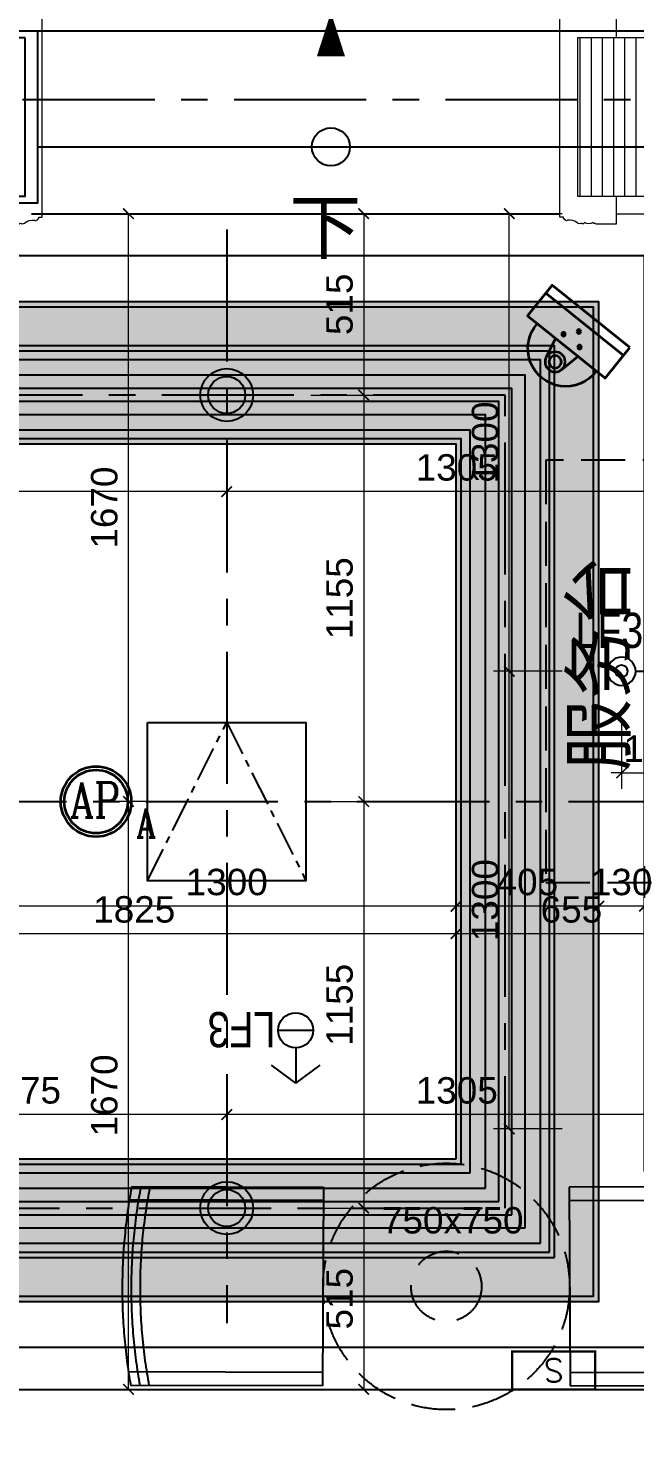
# Model space of a CAD drawing. Header units: millimetres. Extents: x -6033 to 120673, y -4970 to 90533.
# Drawn here: x 61616 to 63337, y 62390 to 66417 of the extents above; entities that cross this region are included whole.
import ezdxf
from ezdxf.enums import TextEntityAlignment as Align

# ---------------------------------------------------------------- set-up
doc = ezdxf.new("R2010")
doc.units = ezdxf.units.MM
for name, pattern in [('I-AR$0$CENTER', [2, 1.25, -0.25, 0.25, -0.25]), ('I-CEILING$0$CENTER', [2, 1.25, -0.25, 0.25, -0.25]), ('I-PLAN$0$ACAD_ISO02W100', [15, 12, -3]), ('I-PLAN$0$CENTER', [2, 1.25, -0.25, 0.25, -0.25]), ('I-PLAN$0$DASH', [0.35, 0.25, -0.1]), ('I-PLAN$0$DASHED', [19.05, 12.7, -6.35]), ('I-PLAN$0$HIDDEN2', [0.1875, 0.125, -0.0625])]:
    doc.linetypes.add(name, pattern=pattern)
doc.layers.get('DefPoints').update_dxf_attribs({"color": 250})
for name, color, linetype, lineweight in [('_ACM-A-ANNO-DIMS', 2, 'Continuous', 9), ('_ACM-A-ANNO-DIMS-a', 2, 'Continuous', 18), ('_ACM-A-ANNO-DIMS-b', 2, 'Continuous', 18), ('I-AR$0$GZET_COL_GRID_1-200_轴线', 8, 'I-AR$0$CENTER', 25), ('I-AR$0$I-SCOPE', 252, 'Continuous', 35), ('I-CEILING$0$_ACM-A-DETL', 7, 'Continuous', 9), ('I-CEILING$0$_ACM-A-HACH', 251, 'Continuous', 9), ('I-CEILING$0$_ACM-E-EQMT-COMM', 3, 'Continuous', 35), ('I-CEILING$0$_ACM-E-EQMT-SECT', 3, 'Continuous', 35), ('I-PLAN$0$_ACM-A-WALL-HACH', 251, 'Continuous', 9), ('I-PLAN$0$I-PL-WALL-FHINISH', 73, 'Continuous', 13), ('I-PLAN$0$I-WALL', 6, 'Continuous', 13)]:
    doc.layers.add(name, color=color, linetype=linetype, lineweight=lineweight)
for name, color, linetype in [('I-AR$0$I-stairs', 2, 'Continuous'), ('I-AR$0$I—平面—装饰面层线', 4, 'Continuous'), ('I-CEILING$0$0-LIGHT-RC', 1, 'Continuous'), ('I-CEILING$0$0-LIGHT-TXT', 90, 'Continuous'), ('I-CEILING$0$EQUIP_喷头', 90, 'Continuous'), ('I-CEILING$0$I-GRID', 252, 'I-CEILING$0$CENTER'), ('I-CEILING$0$I-RCP', 2, 'Continuous'), ('I-CEILING$0$I-RCP-AIR', 64, 'Continuous'), ('I-CEILING$0$I-RCP-COVER', 10, 'Continuous'), ('I-CEILING$0$I-RCP-REF', 3, 'Continuous'), ('I-PLAN$0$0-建-楼梯', 1, 'Continuous'), ('I-PLAN$0$A-stairs', 2, 'Continuous'), ('I-PLAN$0$FURN', 1, 'Continuous'), ('I-PLAN$0$I-GRID', 252, 'I-PLAN$0$CENTER'), ('I-PLAN$0$I-PL-FURN', 1, 'I-PLAN$0$DASH'), ('I-PLAN$0$I-PL-LIGHT', 1, 'I-PLAN$0$HIDDEN2'), ('I-PLAN$0$ID-TEXT-HEADING-3', 3, 'Continuous'), ('I-PLAN$0$L-ELEV-MARK', 253, 'Continuous'), ('I-PLAN$0$P-平面活动家具', 1, 'Continuous')]:
    doc.layers.add(name, color=color, linetype=linetype)
doc.styles.add('_ACM-G-NOTES', font='arial.ttf')
doc.styles.add('I-CEILING$0$1层应急疏散照明平面图$0$_TEL_DIM', font='SIMPLEX', dxfattribs={"width": 0.8, "height": 3.5, "bigfont": 'HZTXT'})
doc.styles.add('I-CEILING$0$FS-B', font='romanc.shx', dxfattribs={"width": 0.8, "bigfont": 'zjdz.shx'})
doc.styles.add('I-CEILING$0$I-CEILING$0$I-CEILING$0$ar', font='arial.ttf', dxfattribs={"width": 0.8})
doc.styles.add('I-CEILING$0$黑体', font='simhei.ttf', dxfattribs={"height": 600})
doc.styles.add('I-PLAN$0$Arial', font='ARIALUNI.ttf')
doc.dimstyles.new('_ACM-DIM-A_30', dxfattribs={"dimscale": 30, "dimtxt": 2.5, "dimasz": 1, "dimexe": 1.5, "dimexo": 1, "dimgap": 1, "dimtad": 1, "dimdec": 0, "dimrnd": 5, "dimzin": 1, "dimdsep": 46, "dimtxsty": '_ACM-G-NOTES', "dimblk": 'ARCHTICK', "dimcen": 2.5, "dimclrd": 256, "dimclre": 256, "dimclrt": 256, "dimadec": 3, "dimazin": 0, "dimtfac": 1, "dimtdec": 0, "dimtix": 1, "dimtmove": 0, "dimatfit": 3, "dimldrblk": 'DOTSMALL', "dimfxl": 5, "dimfxlon": 1, "dimlwd": 18, "dimlwe": 18, "dimarcsym": 0})

# ---------------------------------------------------------------- blocks, each defined once
blk = doc.blocks.new('I-AR$0$海龙_1211170131')
at = {"layer": 'I-AR$0$GZET_COL_GRID_1-200_轴线', "ltscale": 300}
blk.add_line((-2225, 65990), (116415, 65990), dxfattribs=at)
blk = doc.blocks.new('I-AR')
at = {"layer": 'I-AR$0$I-SCOPE'}
h = blk.add_hatch(dxfattribs=at)
h.set_pattern_fill('ANSI31', color=256, scale=200)
h.paths.add_polyline_path([(63300, 72640), (66630, 72640), (66630, 70889.4), (90600, 70890), (90600, 66390), (96650, 66390), (96650, 24876.4), (18340, 24876.4), (18340, 66390), (48090, 66390), (48090, 72640), (51400, 72640), (51400, 72649.9), (52869.5, 72649.9), (52869.5, 72640), (55240, 72640), (55240, 72790), (59460, 72790), (59460, 72640), (61830.5, 72640), (61830.5, 72649.9), (63300, 72649.9)], flags=16)
h.paths.add_polyline_path([(7330, 0), (7330, -1770), (11180, -1770), (11180, 0), (18450, 0), (18450, 2900), (27550, 2900), (27550, 18090), (37037.3, 18090), (37037.3, 17350), (96200, 17350), (96200, 18120), (114640, 18120), (114640, 84500), (0, 84500), (0, 0)])
at = {"layer": 'I-AR$0$I-stairs'}
for p, q in [((61525, 66410), (64660, 66410)), ((61642.5, 66080), (63500, 66080))]:
    blk.add_line(p, q, dxfattribs=at)
at = {"layer": 'I-AR$0$I—平面—装饰面层线'}
blk.add_lwpolyline([(61607.5, 66390), (61562.5, 66390), (61562.5, 66410), (61642.5, 66410), (61642.5, 65920), (61562.5, 65920), (61562.5, 65940), (61607.5, 65940), (61607.5, 66390)], dxfattribs=at)
at = {"layer": 'I-AR$0$GZET_COL_GRID_1-200_轴线'}
blk.add_blockref('I-AR$0$海龙_1211170131', (225, 225), dxfattribs=at)
blk = doc.blocks.new('I-PLAN$0$091116-BRASSERIE$0$Floor_03$0$Y_03_Floor$0$3rd-Floor-rest$0$A$C41AE3FBC')
at = {"layer": 'I-PLAN$0$I-PL-FURN', "ltscale": 500}
for p, q in [((-9.62, -6), (-9.62, 15.76)), ((9.62, -6.06), (9.62, 15.7))]:
    blk.add_line(p, q, dxfattribs=at)
blk.add_lwpolyline([(11.12, 15.38), (11.12, -6.06), (-11.12, -6), (-11.12, 15.44)], dxfattribs=at)
for centre, radius, start, end in [((-0.15, -45.9), 62.31, 79.5796, 100.1371), ((-0.15, -45.25), 60.66, 79.2974, 100.4193), ((-0.14, -44.6), 59.02, 78.9991, 100.7176)]:
    blk.add_arc(centre, radius, start, end, dxfattribs=at)
blk = doc.blocks.new('*U640')
at = {"layer": 'I-PLAN$0$I-PL-WALL-FHINISH'}
for points in [[(0, 50), (0, -30), (57, -30, -0.37825), (61.8, -27, 0.623496), (66.5, -25, 0.284819), (90.4, -25, 0.636149), (97.5, -27, 0.282378), (109.8, -26.5, -0.186128), (138.1, -17.9, 0.824383), (144, -16.9), (146.4, -16.9, -0.262247), (150, -13.9), (150, -9.9), (160, -9.9), (160, 559.9), (150, 559.9), (150, 563.9, -0.262247), (146.4, 566.9), (144, 566.9, 0.824383), (138.1, 567.9, -0.186128), (109.8, 576.5, 0.282378), (97.5, 577, 0.636149), (90.4, 575, 0.284819), (66.5, 575, 0.623496), (61.8, 577, -0.37825), (57, 580), (0, 580), (0, 500)], [(1789.5, 50), (1789.5, -30), (1732.5, -30, 0.37825), (1727.7, -27, -0.623496), (1723, -25, -0.284819), (1699.1, -25, -0.636149), (1692, -27, -0.282378), (1679.7, -26.5, 0.186128), (1651.4, -17.9, -0.824383), (1645.5, -16.9), (1643.1, -16.9, 0.262247), (1639.5, -13.9), (1639.5, -9.9), (1629.5, -9.9), (1629.5, 559.9), (1639.5, 559.9), (1639.5, 563.9, 0.262247), (1643.1, 566.9), (1645.5, 566.9, -0.824383), (1651.4, 567.9, 0.186128), (1679.7, 576.5, -0.282378), (1692, 577, -0.636149), (1699.1, 575, -0.284819), (1723, 575, -0.623496), (1727.7, 577, 0.37825), (1732.5, 580), (1789.5, 580), (1789.5, 500)]]:
    blk.add_lwpolyline(points, format="xyb", dxfattribs=at)
blk = doc.blocks.new('I-PLAN')
at = {"layer": 'I-PLAN$0$_ACM-A-WALL-HACH'}
h = blk.add_hatch(dxfattribs=at)
h.set_pattern_fill('ANSI31', color=256, scale=10, angle=45)
h.paths.add_polyline_path([(63535, 66390), (63175, 66390), (63175, 65940), (63535, 65940)])
at = {"layer": 'I-PLAN$0$0-建-楼梯'}
blk.add_lwpolyline([(62475, 66080, 0, 0, 0), (62475, 66461.8, 0, 80, 0), (62475, 66337.1, 0, 0, 0)], format="xyseb", dxfattribs=at)
at = {"layer": 'I-PLAN$0$A-stairs'}
blk.add_lwpolyline([(61655.5, 66080), (63125, 66080)], dxfattribs=at)
at = {"layer": 'I-PLAN$0$I-GRID', "ltscale": 300}
blk.add_lwpolyline([(50549.7, 64220), (64237.1, 64220)], dxfattribs=at)
at = {"layer": 'I-PLAN$0$I-PL-FURN', "ltscale": 500}
blk.add_lwpolyline([(63485, 65190), (63085, 65190), (63085, 63990), (63485, 63990)], close=True, dxfattribs=at)
blk.add_circle((62802.5, 62842.3), 350, dxfattribs=at)
at = {"layer": 'I-PLAN$0$I-PL-LIGHT', "linetype": 'I-PLAN$0$DASHED', "ltscale": 10}
blk.add_circle((62802.5, 62842.3), 100, dxfattribs=at)
at = {"layer": 'I-PLAN$0$I-PL-WALL-FHINISH'}
blk.add_lwpolyline([(63285, 65890), (63485, 65890)], dxfattribs=at)
at = {"layer": 'I-PLAN$0$I-WALL'}
blk.add_lwpolyline([(63535, 66390), (63175, 66390), (63175, 65940), (63535, 65940)], close=True, dxfattribs=at)
at = {"layer": 'I-PLAN$0$L-ELEV-MARK'}
blk.add_circle((62475, 66080), 53.9, dxfattribs=at)
at = {"layer": 'I-PLAN$0$I-PL-WALL-FHINISH', "xscale": -1}
blk.add_blockref('*U640', (63285, 65890), dxfattribs=at)
at = {"layer": 'I-PLAN$0$P-平面活动家具', "yscale": 25.39999999990686}
for p, xscale, zscale, rotation in [((62299.4, 62842.7), 25.39999999990686, 25.39999999990686, 89.85835853881424), ((63305.6, 62842.7), -25.39999999990686, 25.39999999990687, 270.1416414611858)]:
    blk.add_blockref('I-PLAN$0$091116-BRASSERIE$0$Floor_03$0$Y_03_Floor$0$3rd-Floor-rest$0$A$C41AE3FBC', p, dxfattribs=dict(at, xscale=xscale, zscale=zscale, rotation=rotation))
at = {"layer": 'I-PLAN$0$FURN', "linetype": 'I-PLAN$0$ACAD_ISO02W100', "insert": (62619.6, 63067.8), "char_height": 75, "attachment_point": 1, "style": 'I-PLAN$0$Arial'}
blk.add_mtext_dynamic_manual_height_columns('750x750', width=181404.2, gutter_width=600, heights=[131.5], dxfattribs=at)
at = {"layer": 'I-PLAN$0$ID-TEXT-HEADING-3', "style": 'I-PLAN$0$Arial'}
blk.add_text('下', height=150, dxfattribs=at).set_placement((62356.6, 65777.6))
at = {"layer": 'I-PLAN$0$ID-TEXT-HEADING-3', "insert": (63159, 64306.5), "char_height": 150, "attachment_point": 1, "rotation": 90, "style": 'I-PLAN$0$Arial'}
blk.add_mtext_dynamic_manual_height_columns('{\\fArial Unicode MS|b0|i0|c134|p34;服务台}', width=151170.167, gutter_width=500, heights=[109.5], dxfattribs=at)
blk = doc.blocks.new('I-CEILING$0$3g43r')
at = {"layer": 'I-CEILING$0$0-LIGHT-RC'}
for p, q in [((52418.5, 64872.2), (52363.2, 64831.2)), ((52418.5, 64792.2), (52418.5, 64872.2)), ((52418.5, 64872.2), (52473.9, 64831.2))]:
    blk.add_line(p, q, dxfattribs=at)
for radius in [40, 17.3]:
    blk.add_circle((52418.5, 64752.2), radius, dxfattribs=at)
blk = doc.blocks.new('I-CEILING$0$I-CEILING$0$K_09291619781205193186')
at = {"layer": 'I-CEILING$0$0-LIGHT-RC'}
for p, q in [((0, 150), (-69.1, 98.8)), ((0, 50), (0, 150)), ((0, 150), (69.1, 98.8)), ((50, 0), (-50, 0))]:
    blk.add_line(p, q, dxfattribs=at)
blk.add_circle((0, 0), 50, dxfattribs=at)
at = {"layer": 'I-CEILING$0$0-LIGHT-TXT', "style": 'I-CEILING$0$I-CEILING$0$I-CEILING$0$ar', "width": 0.8}
blk.add_text('LF3', height=100, dxfattribs=at).set_placement((57.6, -52))
blk = doc.blocks.new('I-CEILING$0$K_1219103599')
at = {"layer": 'I-CEILING$0$I-RCP-AIR'}
blk.add_lwpolyline([(-225, 225), (225, 225), (225, -225), (-225, -225)], close=True, dxfattribs=at)
at = {"layer": 'I-CEILING$0$I-RCP-AIR', "linetype": 'I-CEILING$0$CENTER', "ltscale": 80}
blk.add_lwpolyline([(-225, -225), (0, 225), (225, -225)], dxfattribs=at)
blk = doc.blocks.new('I-CEILING$0$1层应急疏散照明平面图$0$$equip$00002534')
for p, q in [((-0.72, 0.66), (-0.72, 0)), ((0.72, 0.66), (-0.72, 0.66)), ((0.72, 0), (0.72, 0.66)), ((-0.72, 0), (0.72, 0))]:
    blk.add_line(p, q)
at = {"const_width": 0.04}
blk.add_lwpolyline([(-0.72, 0.66), (-0.72, 0), (0.72, 0), (0.72, 0.66), (-0.72, 0.66), (-0.72, 0)], dxfattribs=at)
for p in [(0, 0.66), (-0.72, 0.33), (0.72, 0.33), (0, 0)]:
    blk.add_point(p)
at = {"color": 7, "style": 'I-CEILING$0$1层应急疏散照明平面图$0$_TEL_DIM'}
blk.add_attdef('$TEXT$', text='', height=0.4, dxfattribs=at).set_placement((0, 0.33), align=Align.MIDDLE_CENTER)
at = {"color": 7, "style": 'I-CEILING$0$1层应急疏散照明平面图$0$_TEL_DIM', "flags": 1}
blk.add_attdef('A', text='', height=0.00002, dxfattribs=at).set_placement((0, 0), align=Align.MIDDLE_CENTER)
blk = doc.blocks.new('I-CEILING$0$A$C81734cc7')
at = {"layer": 'I-CEILING$0$_ACM-A-DETL'}
h = blk.add_hatch(color=256, dxfattribs=at)
edge = h.paths.add_edge_path()
edge.add_arc((0, 0), 52.5, 0, 360)
for radius in [75, 52.5]:
    blk.add_circle((0, 0), radius)
blk = doc.blocks.new('I-CEILING$0$彩色半球摄像机')
for points in [[(-3.5, 14.8, 1), (7.2, 14.8, 1)], [(-32.5, -18.6, 1), (-21.8, -18.5, 1)], [(25.5, -18.6, 1), (36.2, -18.5, 1)]]:
    blk.add_hatch(color=256).paths.add_polyline_path(points)
for p, q in [((-139.3, 40.6), (142.9, 40.6)), ((-27.5, -100.9), (-40.5, -42)), ((28.2, -100.9), (41.2, -42))]:
    blk.add_line(p, q)
blk.add_lwpolyline([(-139.3, 69.8), (142.9, 69.8), (142.9, -42), (-139.3, -42)], close=True)
for centre, radius in [((1.8, 14.8), 5.37), ((-27.2, -18.5), 5.37), ((30.8, -18.5), 5.37), ((0.3, -94.7), 28.5), ((0.3, -94.7), 17.8)]:
    blk.add_circle(centre, radius)
blk.add_arc((0.3, -46.1), 107.7, 177.807, 2.193)
blk = doc.blocks.new('I-CEILING$0$无线网络点位（办公网）')
at = {"layer": 'I-CEILING$0$_ACM-E-EQMT-COMM'}
for radius in [100, 90]:
    blk.add_circle((0, 0), radius, dxfattribs=at)
at = {"layer": 'I-CEILING$0$_ACM-E-EQMT-COMM', "style": 'I-CEILING$0$FS-B', "width": 0.8}
for s, height, p in [('AP', 100, (-74.3, -45.6)), ('A', 82.3, (114, -101.8))]:
    blk.add_text(s, height=height, dxfattribs=at).set_placement(p)
blk = doc.blocks.new('I-CEILING')
at = {"layer": 'I-CEILING$0$_ACM-A-HACH'}
h = blk.add_hatch(dxfattribs=at)
h.set_pattern_fill('AR-SAND', color=256, scale=2.5)
h.paths.add_polyline_path([(62830, 63205), (62830, 65235), (51870, 65235), (51870, 63205)], flags=16)
h.paths.add_polyline_path([(51465, 62800), (63235, 62800), (63235, 65640), (51465, 65640)])
at = {"layer": 'I-CEILING$0$I-GRID', "ltscale": 300}
blk.add_lwpolyline([(62179.2, 65845.6), (62179.2, 62738.1)], dxfattribs=at)
blk.add_lwpolyline([(62970, 63065), (62970, 65375), (51730, 65375), (51730, 63065)], close=True, dxfattribs=at)
at = {"layer": 'I-CEILING$0$I-RCP'}
for points in [[(61625, 65890.1), (63125, 65890.1)], [(61580, 62550), (64635, 62550)]]:
    blk.add_lwpolyline(points, dxfattribs=at)
blk.add_lwpolyline([(64515, 62670), (64515, 63170), (63365, 63170), (63365, 65770), (51335, 65770), (51335, 63170), (50270, 63170), (50270, 62670)], close=True, dxfattribs=at)
at = {"layer": 'I-CEILING$0$I-RCP-AIR'}
for points in [[(63070, 62965), (63070, 65475), (51630, 65475), (51630, 62965)], [(63026.3, 63008.7), (63026.3, 65431.2), (51673.7, 65431.2), (51673.7, 63008.7)], [(62988.8, 63046.2), (62988.8, 65393.7), (51711.2, 65393.7), (51711.2, 63046.2)], [(62951.2, 63083.8), (62951.2, 65356.2), (51748.8, 65356.2), (51748.8, 63083.8)], [(62913.7, 63121.3), (62913.7, 65318.7), (51786.3, 65318.7), (51786.3, 63121.3)], [(62870, 63165), (62870, 65275), (51830, 65275), (51830, 63165)]]:
    blk.add_lwpolyline(points, close=True, dxfattribs=at)
at = {"layer": 'I-CEILING$0$I-RCP-COVER'}
for points in [[(51465, 62800), (63235, 62800), (63235, 65640), (51465, 65640)], [(51480, 62815), (63220, 62815), (63220, 65625), (51480, 65625)], [(63110, 62925), (63110, 65515), (51590, 65515), (51590, 62925)], [(63095, 62940), (63095, 65500), (51605, 65500), (51605, 62940)], [(62845, 63190), (62845, 65250), (51855, 65250), (51855, 63190)], [(62830, 63205), (62830, 65235), (51870, 65235), (51870, 63205)]]:
    blk.add_lwpolyline(points, close=True, dxfattribs=at)
at = {"xscale": -1, "rotation": 270}
blk.add_blockref('I-CEILING$0$3g43r', (-1452.2, 12171.5), dxfattribs=at)
blk.add_blockref('I-CEILING$0$K_1219103599', (62179.2, 64220))
at = {"rotation": 180}
blk.add_blockref('I-CEILING$0$I-CEILING$0$K_09291619781205193186', (62375, 63570), dxfattribs=at)
at = {"layer": 'I-CEILING$0$_ACM-E-EQMT-COMM'}
blk.add_blockref('I-CEILING$0$无线网络点位（办公网）', (61808.3, 64220), dxfattribs=at)
at = {"layer": 'I-CEILING$0$EQUIP_喷头'}
for p in [(62179.2, 65375), (62179.2, 63065)]:
    blk.add_blockref('I-CEILING$0$A$C81734cc7', p, dxfattribs=at)
at = {"layer": 'I-CEILING$0$I-RCP-REF', "linetype": 'Continuous'}
ref = blk.add_blockref('I-CEILING$0$1层应急疏散照明平面图$0$$equip$00002534', (63107.5, 62550), dxfattribs=dict(at, xscale=163.5000000000001, yscale=163.5000000000001, zscale=163.5000000000001))
ref.add_attrib('$TEXT$', 'S', dxfattribs={"layer": 'I-CEILING$0$0-LIGHT-RC', "color": 7, "height": 65.4, "rotation": 180, "style": 'I-CEILING$0$1层应急疏散照明平面图$0$_TEL_DIM'}).set_placement((63107.5, 62604), align=Align.MIDDLE_CENTER)
at = {"layer": 'I-CEILING$0$0-LIGHT-TXT', "style": 'I-CEILING$0$I-CEILING$0$I-CEILING$0$ar', "width": 0.8}
blk.add_text('LF3a', height=100, dxfattribs=at).set_placement((63169, 64656.5))
at = {"layer": 'I-CEILING$0$I-RCP-AIR', "style": 'I-CEILING$0$黑体'}
for tag, p in [('R', (61966.4, 71748.9)), ('R', (61966.4, 66925.2)), ('R', (51736.1, 63924.8)), ('R', (62976.1, 63924.8)), ('S', (56433.6, 63065))]:
    blk.add_attdef(tag, text='', height=100, dxfattribs=at).set_placement(p, align=Align.MIDDLE_CENTER)
at = {"layer": 'I-CEILING$0$_ACM-E-EQMT-SECT', "xscale": -1, "rotation": 321.2529359024726}
blk.add_blockref('I-CEILING$0$彩色半球摄像机', (63170.9, 65542.8), dxfattribs=at)
blk = doc.blocks.new('_ArchTick')
at = {"color": 2, "linetype": 'ByBlock', "const_width": 0.15}
blk.add_lwpolyline([(-0.5, -0.5), (0.5, 0.5)], dxfattribs=at)
blk = doc.blocks.new('*D137')
at = {"layer": '_ACM-A-ANNO-DIMS', "lineweight": 18, "transparency": 16777216}
for p, q in [((61528.3, 64072.6), (61528.3, 63877.6)), ((62830, 64072.6), (62830, 63877.6)), ((62830, 63922.6), (61528.3, 63922.6))]:
    blk.add_line(p, q, dxfattribs=at)
at = {"layer": 'DefPoints', "color": 0, "transparency": 16777216}
for p in [(61528.3, 64220), (62830, 64220), (61528.3, 63922.6)]:
    blk.add_point(p, dxfattribs=at)
at = {"layer": '_ACM-A-ANNO-DIMS', "lineweight": 18, "transparency": 16777216, "xscale": 30, "yscale": 30, "zscale": 30, "rotation": 180}
blk.add_blockref('_ArchTick', (61528.3, 63922.6), dxfattribs=at)
at = {"layer": '_ACM-A-ANNO-DIMS', "lineweight": 18, "transparency": 16777216, "xscale": 30, "yscale": 30, "zscale": 30}
blk.add_blockref('_ArchTick', (62830, 63922.6), dxfattribs=at)
at = {"layer": '_ACM-A-ANNO-DIMS', "transparency": 16777216, "insert": (62179.2, 63990.9), "char_height": 75, "attachment_point": 5, "style": '_ACM-G-NOTES'}
blk.add_mtext('1300', dxfattribs=at)
blk = doc.blocks.new('_DotSmall')
at = {"color": 0, "linetype": 'ByBlock', "const_width": 0.5}
blk.add_lwpolyline([(-0.0625, 0, 1), (0.0625, 0, 1)], format="xyb", close=True, dxfattribs=at)
blk = doc.blocks.new('*D143')
at = {"layer": '_ACM-A-ANNO-DIMS', "lineweight": 18, "transparency": 16777216}
for p, q in [((63235, 64072.6), (63235, 63877.6)), ((63365, 64072.6), (63365, 63877.6)), ((63235, 63922.6), (63205, 63922.6)), ((63365, 63922.6), (63235, 63922.6)), ((63365, 63922.6), (63395, 63922.6))]:
    blk.add_line(p, q, dxfattribs=at)
at = {"layer": 'DefPoints', "color": 0, "transparency": 16777216}
for p in [(63235, 64220), (63365, 64220), (63235, 63922.6)]:
    blk.add_point(p, dxfattribs=at)
at = {"layer": '_ACM-A-ANNO-DIMS', "lineweight": 18, "transparency": 16777216, "xscale": 30, "yscale": 30, "zscale": 30}
blk.add_blockref('_ArchTick', (63235, 63922.6), dxfattribs=at)
at = {"layer": '_ACM-A-ANNO-DIMS', "lineweight": 18, "transparency": 16777216, "xscale": 30, "yscale": 30, "zscale": 30, "rotation": 180}
blk.add_blockref('_ArchTick', (63365, 63922.6), dxfattribs=at)
at = {"layer": '_ACM-A-ANNO-DIMS', "transparency": 16777216, "insert": (63300, 63990.9), "char_height": 75, "attachment_point": 5, "style": '_ACM-G-NOTES'}
blk.add_mtext('130', dxfattribs=at)
blk = doc.blocks.new('*D136')
at = {"layer": '_ACM-A-ANNO-DIMS', "lineweight": 18, "transparency": 16777216}
for p, q in [((62830, 64072.6), (62830, 63877.6)), ((63235, 64072.6), (63235, 63877.6)), ((63235, 63922.6), (62830, 63922.6))]:
    blk.add_line(p, q, dxfattribs=at)
at = {"layer": 'DefPoints', "color": 0, "transparency": 16777216}
for p in [(62830, 64220), (63235, 64220), (62830, 63922.6)]:
    blk.add_point(p, dxfattribs=at)
at = {"layer": '_ACM-A-ANNO-DIMS', "lineweight": 18, "transparency": 16777216, "xscale": 30, "yscale": 30, "zscale": 30, "rotation": 180}
blk.add_blockref('_ArchTick', (62830, 63922.6), dxfattribs=at)
at = {"layer": '_ACM-A-ANNO-DIMS', "lineweight": 18, "transparency": 16777216, "xscale": 30, "yscale": 30, "zscale": 30}
blk.add_blockref('_ArchTick', (63235, 63922.6), dxfattribs=at)
at = {"layer": '_ACM-A-ANNO-DIMS', "transparency": 16777216, "insert": (63032.5, 63990.9), "char_height": 75, "attachment_point": 5, "style": '_ACM-G-NOTES'}
blk.add_mtext('405', dxfattribs=at)
blk = doc.blocks.new('*D126')
at = {"layer": '_ACM-A-ANNO-DIMS-a', "lineweight": 18, "transparency": 16777216}
for p, q in [((62050.4, 65890.1), (61855.4, 65890.1)), ((61900.4, 64220), (61900.4, 65890.1)), ((62050.4, 64220), (61855.4, 64220))]:
    blk.add_line(p, q, dxfattribs=at)
at = {"layer": 'DefPoints', "color": 0, "transparency": 16777216}
for p in [(61900.4, 65890.1), (62116.7, 65890.1), (62116.7, 64220)]:
    blk.add_point(p, dxfattribs=at)
at = {"layer": '_ACM-A-ANNO-DIMS-a', "lineweight": 18, "transparency": 16777216, "xscale": 30, "yscale": 30, "zscale": 30}
for p, rotation in [((61900.4, 65890.1), 90), ((61900.4, 64220), 270)]:
    blk.add_blockref('_ArchTick', p, dxfattribs=dict(at, rotation=rotation))
at = {"layer": '_ACM-A-ANNO-DIMS-a', "transparency": 16777216, "insert": (61832.1, 65055.1), "char_height": 75, "attachment_point": 5, "rotation": 90, "style": '_ACM-G-NOTES'}
blk.add_mtext('1670', dxfattribs=at)
blk = doc.blocks.new('*D127')
at = {"layer": '_ACM-A-ANNO-DIMS-a', "lineweight": 18, "transparency": 16777216}
for p, q in [((62050.4, 64220), (61855.4, 64220)), ((61900.4, 62550), (61900.4, 64220)), ((62050.4, 62550), (61855.4, 62550))]:
    blk.add_line(p, q, dxfattribs=at)
at = {"layer": 'DefPoints', "color": 0, "transparency": 16777216}
for p in [(61900.4, 64220), (62116.7, 64220), (62116.7, 62550)]:
    blk.add_point(p, dxfattribs=at)
at = {"layer": '_ACM-A-ANNO-DIMS-a', "lineweight": 18, "transparency": 16777216, "xscale": 30, "yscale": 30, "zscale": 30}
for p, rotation in [((61900.4, 64220), 90), ((61900.4, 62550), 270)]:
    blk.add_blockref('_ArchTick', p, dxfattribs=dict(at, rotation=rotation))
at = {"layer": '_ACM-A-ANNO-DIMS-a', "transparency": 16777216, "insert": (61832.1, 63385), "char_height": 75, "attachment_point": 5, "rotation": 90, "style": '_ACM-G-NOTES'}
blk.add_mtext('1670', dxfattribs=at)
blk = doc.blocks.new('*D128')
at = {"layer": '_ACM-A-ANNO-DIMS-a', "lineweight": 18, "transparency": 16777216}
for p, q in [((62830, 63994.8), (62830, 63799.8)), ((63485, 63994.8), (63485, 63799.8)), ((62830, 63844.8), (63485, 63844.8))]:
    blk.add_line(p, q, dxfattribs=at)
at = {"layer": 'DefPoints', "color": 0, "transparency": 16777216}
for p in [(62830, 64220), (63485, 64220), (63485, 63844.8)]:
    blk.add_point(p, dxfattribs=at)
at = {"layer": '_ACM-A-ANNO-DIMS-a', "lineweight": 18, "transparency": 16777216, "xscale": 30, "yscale": 30, "zscale": 30, "rotation": 180}
blk.add_blockref('_ArchTick', (62830, 63844.8), dxfattribs=at)
at = {"layer": '_ACM-A-ANNO-DIMS-a', "lineweight": 18, "transparency": 16777216, "xscale": 30, "yscale": 30, "zscale": 30}
blk.add_blockref('_ArchTick', (63485, 63844.8), dxfattribs=at)
at = {"layer": '_ACM-A-ANNO-DIMS-a', "transparency": 16777216, "insert": (63157.5, 63913.1), "char_height": 75, "attachment_point": 5, "style": '_ACM-G-NOTES'}
blk.add_mtext('655', dxfattribs=at)
blk = doc.blocks.new('*D145')
at = {"layer": '_ACM-A-ANNO-DIMS-a', "lineweight": 18, "transparency": 16777216}
for p, q in [((61003.3, 63994.8), (61003.3, 63799.8)), ((62830, 63994.8), (62830, 63799.8)), ((61003.3, 63844.8), (62830, 63844.8))]:
    blk.add_line(p, q, dxfattribs=at)
at = {"layer": 'DefPoints', "color": 0, "transparency": 16777216}
for p in [(61003.3, 64220), (62830, 64220), (62830, 63844.8)]:
    blk.add_point(p, dxfattribs=at)
at = {"layer": '_ACM-A-ANNO-DIMS-a', "lineweight": 18, "transparency": 16777216, "xscale": 30, "yscale": 30, "zscale": 30, "rotation": 180}
blk.add_blockref('_ArchTick', (61003.3, 63844.8), dxfattribs=at)
at = {"layer": '_ACM-A-ANNO-DIMS-a', "lineweight": 18, "transparency": 16777216, "xscale": 30, "yscale": 30, "zscale": 30}
blk.add_blockref('_ArchTick', (62830, 63844.8), dxfattribs=at)
at = {"layer": '_ACM-A-ANNO-DIMS-a', "transparency": 16777216, "insert": (61916.7, 63913.1), "char_height": 75, "attachment_point": 5, "style": '_ACM-G-NOTES'}
blk.add_mtext('1825', dxfattribs=at)
blk = doc.blocks.new('*D150')
at = {"layer": '_ACM-A-ANNO-DIMS-a', "lineweight": 18, "transparency": 16777216}
for p, q in [((63131.3, 65890), (62936.3, 65890)), ((62981.3, 64590), (62981.3, 65890)), ((63131.3, 64590), (62936.3, 64590))]:
    blk.add_line(p, q, dxfattribs=at)
at = {"layer": 'DefPoints', "color": 0, "transparency": 16777216}
for p in [(62981.3, 65890), (63300, 65890), (63300, 64590)]:
    blk.add_point(p, dxfattribs=at)
at = {"layer": '_ACM-A-ANNO-DIMS-a', "lineweight": 18, "transparency": 16777216, "xscale": 30, "yscale": 30, "zscale": 30}
for p, rotation in [((62981.3, 65890), 90), ((62981.3, 64590), 270)]:
    blk.add_blockref('_ArchTick', p, dxfattribs=dict(at, rotation=rotation))
at = {"layer": '_ACM-A-ANNO-DIMS-a', "transparency": 16777216, "insert": (62912.9, 65240), "char_height": 75, "attachment_point": 5, "rotation": 90, "style": '_ACM-G-NOTES'}
blk.add_mtext('1300', dxfattribs=at)
blk = doc.blocks.new('*D151')
at = {"layer": '_ACM-A-ANNO-DIMS-a', "lineweight": 18, "transparency": 16777216}
for p, q in [((63131.3, 64590), (62936.3, 64590)), ((62981.3, 63290), (62981.3, 64590)), ((63131.3, 63290), (62936.3, 63290))]:
    blk.add_line(p, q, dxfattribs=at)
at = {"layer": 'DefPoints', "color": 0, "transparency": 16777216}
for p in [(62981.3, 64590), (63300, 64590), (63300, 63290)]:
    blk.add_point(p, dxfattribs=at)
at = {"layer": '_ACM-A-ANNO-DIMS-a', "lineweight": 18, "transparency": 16777216, "xscale": 30, "yscale": 30, "zscale": 30}
for p, rotation in [((62981.3, 64590), 90), ((62981.3, 63290), 270)]:
    blk.add_blockref('_ArchTick', p, dxfattribs=dict(at, rotation=rotation))
at = {"layer": '_ACM-A-ANNO-DIMS-a', "transparency": 16777216, "insert": (62912.9, 63940), "char_height": 75, "attachment_point": 5, "rotation": 90, "style": '_ACM-G-NOTES'}
blk.add_mtext('1300', dxfattribs=at)
blk = doc.blocks.new('*D152')
at = {"layer": '_ACM-A-ANNO-DIMS-a', "lineweight": 18, "transparency": 16777216}
for p, q in [((63300, 64451.3), (63300, 64256.3)), ((63485, 64451.3), (63485, 64256.3)), ((63300, 64301.3), (63270, 64301.3)), ((63300, 64301.3), (63485, 64301.3)), ((63485, 64301.3), (63515, 64301.3))]:
    blk.add_line(p, q, dxfattribs=at)
at = {"layer": 'DefPoints', "color": 0, "transparency": 16777216}
for p in [(63300, 64590), (63485, 64590), (63485, 64301.3)]:
    blk.add_point(p, dxfattribs=at)
at = {"layer": '_ACM-A-ANNO-DIMS-a', "lineweight": 18, "transparency": 16777216, "xscale": 30, "yscale": 30, "zscale": 30}
blk.add_blockref('_ArchTick', (63300, 64301.3), dxfattribs=at)
at = {"layer": '_ACM-A-ANNO-DIMS-a', "lineweight": 18, "transparency": 16777216, "xscale": 30, "yscale": 30, "zscale": 30, "rotation": 180}
blk.add_blockref('_ArchTick', (63485, 64301.3), dxfattribs=at)
at = {"layer": '_ACM-A-ANNO-DIMS-a', "transparency": 16777216, "insert": (63392.5, 64369.6), "char_height": 75, "attachment_point": 5, "style": '_ACM-G-NOTES'}
blk.add_mtext('185', dxfattribs=at)
blk = doc.blocks.new('*D174')
at = {"layer": '_ACM-A-ANNO-DIMS-b', "lineweight": 18, "transparency": 16777216}
for p, q in [((58786.8, 65250.5), (58786.8, 65055.5)), ((62179.2, 65250.5), (62179.2, 65055.5)), ((62179.2, 65100.5), (58786.8, 65100.5))]:
    blk.add_line(p, q, dxfattribs=at)
at = {"layer": 'DefPoints', "color": 0, "transparency": 16777216}
for p in [(58786.8, 65375), (62179.2, 65375), (58786.8, 65100.5)]:
    blk.add_point(p, dxfattribs=at)
at = {"layer": '_ACM-A-ANNO-DIMS-b', "lineweight": 18, "transparency": 16777216, "xscale": 30, "yscale": 30, "zscale": 30, "rotation": 180}
blk.add_blockref('_ArchTick', (58786.8, 65100.5), dxfattribs=at)
at = {"layer": '_ACM-A-ANNO-DIMS-b', "lineweight": 18, "transparency": 16777216, "xscale": 30, "yscale": 30, "zscale": 30}
blk.add_blockref('_ArchTick', (62179.2, 65100.5), dxfattribs=at)
at = {"layer": '_ACM-A-ANNO-DIMS-b', "transparency": 16777216, "insert": (60483, 65168.8), "char_height": 75, "attachment_point": 5, "style": '_ACM-G-NOTES'}
blk.add_mtext('3390', dxfattribs=at)
blk = doc.blocks.new('*D178')
at = {"layer": '_ACM-A-ANNO-DIMS-b', "lineweight": 18, "transparency": 16777216}
for p, q in [((62179.2, 65250.5), (62179.2, 65055.5)), ((63485, 65250.5), (63485, 65055.5)), ((63485, 65100.5), (62179.2, 65100.5))]:
    blk.add_line(p, q, dxfattribs=at)
at = {"layer": 'DefPoints', "color": 0, "transparency": 16777216}
for p in [(62179.2, 65375), (63485, 65375), (62179.2, 65100.5)]:
    blk.add_point(p, dxfattribs=at)
at = {"layer": '_ACM-A-ANNO-DIMS-b', "lineweight": 18, "transparency": 16777216, "xscale": 30, "yscale": 30, "zscale": 30, "rotation": 180}
blk.add_blockref('_ArchTick', (62179.2, 65100.5), dxfattribs=at)
at = {"layer": '_ACM-A-ANNO-DIMS-b', "lineweight": 18, "transparency": 16777216, "xscale": 30, "yscale": 30, "zscale": 30}
blk.add_blockref('_ArchTick', (63485, 65100.5), dxfattribs=at)
at = {"layer": '_ACM-A-ANNO-DIMS-b', "transparency": 16777216, "insert": (62832.1, 65168.8), "char_height": 75, "attachment_point": 5, "style": '_ACM-G-NOTES'}
blk.add_mtext('1305', dxfattribs=at)
blk = doc.blocks.new('*D179')
at = {"layer": '_ACM-A-ANNO-DIMS-b', "lineweight": 18, "transparency": 16777216}
for p, q in [((62418, 65375), (62613, 65375)), ((62568, 65375), (62568, 64220)), ((62418, 64220), (62613, 64220))]:
    blk.add_line(p, q, dxfattribs=at)
at = {"layer": 'DefPoints', "color": 0, "transparency": 16777216}
for p in [(62179.2, 65375), (62179.2, 64220), (62568, 64220)]:
    blk.add_point(p, dxfattribs=at)
at = {"layer": '_ACM-A-ANNO-DIMS-b', "lineweight": 18, "transparency": 16777216, "xscale": 30, "yscale": 30, "zscale": 30}
for p, rotation in [((62568, 65375), 90), ((62568, 64220), 270)]:
    blk.add_blockref('_ArchTick', p, dxfattribs=dict(at, rotation=rotation))
at = {"layer": '_ACM-A-ANNO-DIMS-b', "transparency": 16777216, "insert": (62499.7, 64797.5), "char_height": 75, "attachment_point": 5, "rotation": 90, "style": '_ACM-G-NOTES'}
blk.add_mtext('1155', dxfattribs=at)
blk = doc.blocks.new('*D180')
at = {"layer": '_ACM-A-ANNO-DIMS-b', "lineweight": 18, "transparency": 16777216}
for p, q in [((62418, 64220), (62613, 64220)), ((62568, 64220), (62568, 63065)), ((62418, 63065), (62613, 63065))]:
    blk.add_line(p, q, dxfattribs=at)
at = {"layer": 'DefPoints', "color": 0, "transparency": 16777216}
for p in [(62179.2, 64220), (62179.2, 63065), (62568, 63065)]:
    blk.add_point(p, dxfattribs=at)
at = {"layer": '_ACM-A-ANNO-DIMS-b', "lineweight": 18, "transparency": 16777216, "xscale": 30, "yscale": 30, "zscale": 30}
for p, rotation in [((62568, 64220), 90), ((62568, 63065), 270)]:
    blk.add_blockref('_ArchTick', p, dxfattribs=dict(at, rotation=rotation))
at = {"layer": '_ACM-A-ANNO-DIMS-b', "transparency": 16777216, "insert": (62499.7, 63642.5), "char_height": 75, "attachment_point": 5, "rotation": 90, "style": '_ACM-G-NOTES'}
blk.add_mtext('1155', dxfattribs=at)
blk = doc.blocks.new('*D181')
at = {"layer": '_ACM-A-ANNO-DIMS-b', "lineweight": 18, "transparency": 16777216}
for p, q in [((62418, 65890.1), (62613, 65890.1)), ((62568, 65890.1), (62568, 65375)), ((62418, 65375), (62613, 65375))]:
    blk.add_line(p, q, dxfattribs=at)
at = {"layer": 'DefPoints', "color": 0, "transparency": 16777216}
for p in [(62179.2, 65890.1), (62179.2, 65375), (62568, 65375)]:
    blk.add_point(p, dxfattribs=at)
at = {"layer": '_ACM-A-ANNO-DIMS-b', "lineweight": 18, "transparency": 16777216, "xscale": 30, "yscale": 30, "zscale": 30}
for p, rotation in [((62568, 65890.1), 90), ((62568, 65375), 270)]:
    blk.add_blockref('_ArchTick', p, dxfattribs=dict(at, rotation=rotation))
at = {"layer": '_ACM-A-ANNO-DIMS-b', "transparency": 16777216, "insert": (62499.7, 65632.6), "char_height": 75, "attachment_point": 5, "rotation": 90, "style": '_ACM-G-NOTES'}
blk.add_mtext('515', dxfattribs=at)
blk = doc.blocks.new('*D182')
at = {"layer": '_ACM-A-ANNO-DIMS-b', "lineweight": 18, "transparency": 16777216}
for p, q in [((62418, 63065), (62613, 63065)), ((62568, 63065), (62568, 62550)), ((62418, 62550), (62613, 62550))]:
    blk.add_line(p, q, dxfattribs=at)
at = {"layer": 'DefPoints', "color": 0, "transparency": 16777216}
for p in [(62179.2, 63065), (62179.2, 62550), (62568, 62550)]:
    blk.add_point(p, dxfattribs=at)
at = {"layer": '_ACM-A-ANNO-DIMS-b', "lineweight": 18, "transparency": 16777216, "xscale": 30, "yscale": 30, "zscale": 30}
for p, rotation in [((62568, 63065), 90), ((62568, 62550), 270)]:
    blk.add_blockref('_ArchTick', p, dxfattribs=dict(at, rotation=rotation))
at = {"layer": '_ACM-A-ANNO-DIMS-b', "transparency": 16777216, "insert": (62499.7, 62807.5), "char_height": 75, "attachment_point": 5, "rotation": 90, "style": '_ACM-G-NOTES'}
blk.add_mtext('515', dxfattribs=at)
blk = doc.blocks.new('*D183')
at = {"layer": '_ACM-A-ANNO-DIMS-b', "lineweight": 18, "transparency": 16777216}
for p, q in [((61005.7, 63180.6), (61005.7, 63375.6)), ((62179.2, 63180.6), (62179.2, 63375.6)), ((62179.2, 63330.6), (61005.7, 63330.6))]:
    blk.add_line(p, q, dxfattribs=at)
at = {"layer": 'DefPoints', "color": 0, "transparency": 16777216}
for p in [(61005.7, 63330.6), (61005.7, 63065), (62179.2, 63065)]:
    blk.add_point(p, dxfattribs=at)
at = {"layer": '_ACM-A-ANNO-DIMS-b', "lineweight": 18, "transparency": 16777216, "xscale": 30, "yscale": 30, "zscale": 30, "rotation": 180}
blk.add_blockref('_ArchTick', (61005.7, 63330.6), dxfattribs=at)
at = {"layer": '_ACM-A-ANNO-DIMS-b', "lineweight": 18, "transparency": 16777216, "xscale": 30, "yscale": 30, "zscale": 30}
blk.add_blockref('_ArchTick', (62179.2, 63330.6), dxfattribs=at)
at = {"layer": '_ACM-A-ANNO-DIMS-b', "transparency": 16777216, "insert": (61592.4, 63398.9), "char_height": 75, "attachment_point": 5, "style": '_ACM-G-NOTES'}
blk.add_mtext('1175', dxfattribs=at)
blk = doc.blocks.new('*D184')
at = {"layer": '_ACM-A-ANNO-DIMS-b', "lineweight": 18, "transparency": 16777216}
for p, q in [((62179.2, 63180.6), (62179.2, 63375.6)), ((63485, 63180.6), (63485, 63375.6)), ((63485, 63330.6), (62179.2, 63330.6))]:
    blk.add_line(p, q, dxfattribs=at)
at = {"layer": 'DefPoints', "color": 0, "transparency": 16777216}
for p in [(62179.2, 63330.6), (62179.2, 63065), (63485, 63065)]:
    blk.add_point(p, dxfattribs=at)
at = {"layer": '_ACM-A-ANNO-DIMS-b', "lineweight": 18, "transparency": 16777216, "xscale": 30, "yscale": 30, "zscale": 30, "rotation": 180}
blk.add_blockref('_ArchTick', (62179.2, 63330.6), dxfattribs=at)
at = {"layer": '_ACM-A-ANNO-DIMS-b', "lineweight": 18, "transparency": 16777216, "xscale": 30, "yscale": 30, "zscale": 30}
blk.add_blockref('_ArchTick', (63485, 63330.6), dxfattribs=at)
at = {"layer": '_ACM-A-ANNO-DIMS-b', "transparency": 16777216, "insert": (62832.1, 63398.9), "char_height": 75, "attachment_point": 5, "style": '_ACM-G-NOTES'}
blk.add_mtext('1305', dxfattribs=at)

msp = doc.modelspace()

# ---------------------------------------------------------------- block references
for name in ['I-AR', 'I-PLAN']:
    msp.add_blockref(name, (0, 0))

# ---------------------------------------------------------------- next in the draw order: block references
msp.add_blockref('I-CEILING', (0, 0))

# ---------------------------------------------------------------- next in the draw order: dimensions: what is measured, and where the dimension line sits
at = {"layer": '_ACM-A-ANNO-DIMS'}
for base, p1, p2, picture, middle in [((61528.3, 63922.6), (62830, 64220), (61528.3, 64220), '*D137', (62179.2, 63990.9)), ((62830, 63922.6), (63235, 64220), (62830, 64220), '*D136', (63032.5, 63990.9)), ((63235, 63922.6), (63365, 64220), (63235, 64220), '*D143', (63300, 63990.9))]:
    dim = msp.add_linear_dim(base=base, p1=p1, p2=p2, dimstyle='_ACM-DIM-A_30', dxfattribs=at)
    dim.commit()
    dim.dimension.update_dxf_attribs({"geometry": picture, "text_midpoint": middle})
at = {"layer": '_ACM-A-ANNO-DIMS-a'}
for base, p1, p2, picture, middle in [((61900.4, 65890.1), (62116.7, 64220), (62116.7, 65890.1), '*D126', (61832.1, 65055.1)), ((62981.3, 65890), (63300, 64590), (63300, 65890), '*D150', (62912.9, 65240)), ((62981.3, 64590), (63300, 63290), (63300, 64590), '*D151', (62912.9, 63940)), ((61900.4, 64220), (62116.7, 62550), (62116.7, 64220), '*D127', (61832.1, 63385))]:
    dim = msp.add_linear_dim(base=base, p1=p1, p2=p2, angle=90, dimstyle='_ACM-DIM-A_30', override={"dimzin": 8}, dxfattribs=at)
    dim.commit()
    dim.dimension.update_dxf_attribs({"geometry": picture, "text_midpoint": middle})
for base, p1, p2, picture, middle in [((63485, 64301.3), (63300, 64590), (63485, 64590), '*D152', (63392.5, 64369.6)), ((62830, 63844.8), (61003.3, 64220), (62830, 64220), '*D145', (61916.7, 63913.1)), ((63485, 63844.8), (62830, 64220), (63485, 64220), '*D128', (63157.5, 63913.1))]:
    dim = msp.add_linear_dim(base=base, p1=p1, p2=p2, dimstyle='_ACM-DIM-A_30', override={"dimzin": 8}, dxfattribs=at)
    dim.commit()
    dim.dimension.update_dxf_attribs({"geometry": picture, "text_midpoint": middle})
at = {"layer": '_ACM-A-ANNO-DIMS-b'}
for base, p1, p2, picture, middle in [((62568, 65375), (62179.2, 65890.1), (62179.2, 65375), '*D181', (62499.7, 65632.6)), ((62568, 64220), (62179.2, 65375), (62179.2, 64220), '*D179', (62499.7, 64797.5)), ((62568, 63065), (62179.2, 64220), (62179.2, 63065), '*D180', (62499.7, 63642.5)), ((62568, 62550), (62179.2, 63065), (62179.2, 62550), '*D182', (62499.7, 62807.5))]:
    dim = msp.add_linear_dim(base=base, p1=p1, p2=p2, angle=90, dimstyle='_ACM-DIM-A_30', override={"dimzin": 8}, dxfattribs=at)
    dim.commit()
    dim.dimension.update_dxf_attribs({"geometry": picture, "text_midpoint": middle})
for base, p1, p2, picture, middle in [((58786.8, 65100.5), (62179.2, 65375), (58786.8, 65375), '*D174', (60483, 65168.8)), ((62179.2, 65100.5), (63485, 65375), (62179.2, 65375), '*D178', (62832.1, 65168.8)), ((61005.6812, 63330.5742), (62179.1667, 63065), (61005.6812, 63065.0006), '*D183', (61592.4239, 63398.8672)), ((62179.2, 63330.6), (63485, 63065), (62179.2, 63065), '*D184', (62832.1, 63398.9))]:
    dim = msp.add_linear_dim(base=base, p1=p1, p2=p2, dimstyle='_ACM-DIM-A_30', override={"dimzin": 8}, dxfattribs=at)
    dim.commit()
    dim.dimension.update_dxf_attribs({"geometry": picture, "text_midpoint": middle})

doc.saveas('drawing.dxf')
